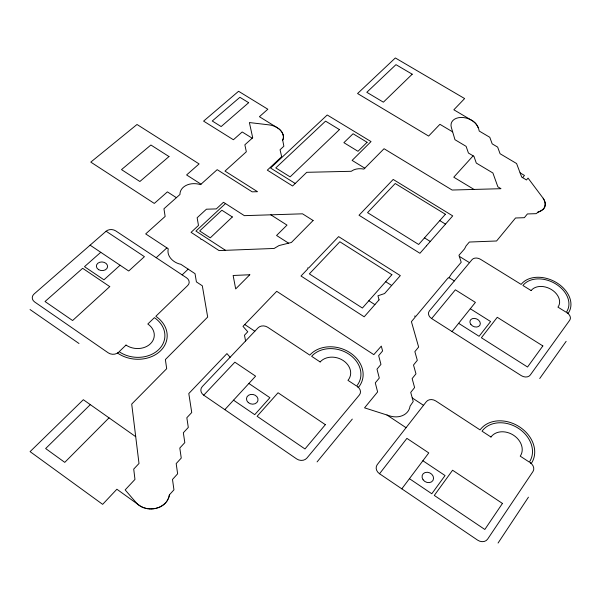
<?xml version="1.0" encoding="UTF-8"?>
<svg xmlns="http://www.w3.org/2000/svg" width="601" height="601" viewBox="0 0 601 601"><rect width="100%" height="100%" fill="white"/><g stroke="black" fill="none" stroke-linecap="round" stroke-linejoin="round"><path stroke-width="0.9" d="M545.19 204.64C545.385 210.215 539.052 210.831 536.152 213.663L527.408 213.948L524.35 217.69L515.538 217.99L496.584 240.986L469.343 242.038L466.068 245.914L464.55 248.874L458.961 255.252L461.215 262.254L451.576 273.748L448.872 277.97L448.008 278.015L415.787 316.442L414.758 315.946L415.126 317.223L411.415 321.655L418.634 347.04L414.87 351.653L417.312 360.322L413.511 365.017L415.967 373.83L412.136 378.6L414.6 387.555L410.731 392.415L413.218 401.506L410.055 406.171A17.174 13.943 22.6 0 1 389.748 415.907L364.552 407.846L377.608 391.927L375.294 382.882L379.291 378.044L376.992 369.142L380.951 364.394L378.66 355.619L382.582 350.961L381.304 346.108L373.814 354.65L276.723 291.312L242.992 326.366L247.77 331.775L244.479 335.215L245.576 340.985M545.152 205.211L545.182 203.589M283.334 138.268L283.229 138.696M283.387 137.682L283.432 137.238M169.384 495.014L169.234 495.81M544.972 206.113L545.054 205.655M283.109 139.192L282.928 139.68M169.031 496.606L168.791 497.388M544.791 206.639L544.619 207.112M168.498 498.154L168.167 498.913M282.71 140.228L283.867 146.216L280.051 149.762L281.681 156.726L267.317 170.143L292.597 185.994L306.743 172.314L351.247 171.293C354.83 168.633 359.631 168.235 363.898 169.099L384.039 148.717L452.117 190.036L500.986 188.691L497.868 186.821L492.903 172.998L476.3 163.066L473.926 156.305L468.442 153.037L466.106 146.351L454.972 139.71L451.328 127.404A14.221 9.608 19.2 0 1 456.257 118.337A14.221 9.608 19.2 0 1 470.883 119.862C475.271 122.026 478.404 126.225 479.237 131.056L489.792 137.291L492.196 143.864L497.643 147.095L500.092 153.743L516.59 163.532L521.706 177.115L526.484 179.962L528.054 178.099L543.544 198.796L544.949 202.034L545.22 204.175M167.792 499.649L167.386 500.37M544.183 207.969L544.393 207.563M282.53 140.551C285.212 135.631 281.418 129.974 277.046 127.585A14.875 10.487 12.2 0 0 268.97 124.865L249.385 122.551L252.705 137.749L244.855 144.803L246.335 151.768L224.984 171.097L257.506 191.689L252.157 191.832L217.186 169.662L200.524 184.642A15.739 11.607 9.1 0 0 179.969 193.86L179.984 194.469L163.945 208.772L165.14 216.435L145.69 233.909L168.265 248.784C166.349 256.514 173.839 262.983 180.826 264.29L195.032 273.665L196.414 281.899L202.327 285.806L207.676 317.058L165.373 359.548L166.687 368.676L131.709 404.082L139.004 463.484L133.722 469.08L134.962 479.418L125.158 489.898L135.834 502.286C144.931 513.592 166.958 509.979 169.414 494.841L173.944 489.83L172.502 479.448L177.633 473.806L176.183 463.596L181.254 458.075L179.797 448.038L184.808 442.621L183.343 432.75L188.301 427.439L186.836 417.733L191.734 412.519L188.804 393.535L226.938 353.591L230.115 357.264M166.928 501.076L166.432 501.76M498.064 543.041L528.444 497.162M543.86 208.434L543.559 208.847M539.721 378.51L566.142 341.338M401.814 488.831L428.776 452.914L406.915 438.369L379.539 473.753L477.607 540.141A7.723 6.438 33.9 0 0 487.636 539.12L532.982 471.507A7.385 5.89 31.7 0 0 530.082 462.59L531.314 463.401A30.636 24.423 29.9 0 0 519.542 426.898A30.636 24.423 29.9 0 0 480.071 429.91L435.83 400.987A7.144 5.74 24.8 0 0 426.364 401.671L377.285 464.588A7.452 6.273 24.7 0 0 379.539 473.753M452.035 331.549L475.406 302.393L455.363 289.817L431.646 318.56L521.285 375.64A6.942 5.304 27.4 0 0 530.27 375.032L569.748 320.175A6.671 4.883 26.8 0 0 566.961 312.708L568.088 313.406A27.729 20.261 25.6 0 0 556.736 282.763A27.729 20.261 25.6 0 0 521.142 284.401L480.53 259.309A6.491 4.755 22.3 0 0 472.003 259.677L429.384 310.927A6.746 5.161 21.9 0 0 431.646 318.56M165.899 502.421L165.335 503.06M317.08 461.906L352.299 419.085M522.607 177.656L524.47 175.454L520.098 172.855M473.13 155.832L453.778 177.205L474.024 189.435M224.834 409.657L255.598 376.158L234.848 362.178L203.731 395.18L296.646 458.916A7.452 6.371 17.9 0 0 306.901 458.075L359.383 394.97A7.137 5.822 19.8 0 0 357.31 386.533L358.481 387.307A29.719 24.085 18.1 0 0 350.09 352.757A29.719 24.085 18.1 0 0 309.8 355.108L267.745 327.29A7.002 5.604 13 0 0 258.084 327.815L202.327 386.518A7.325 6.093 9.5 0 0 203.731 395.18M542.883 209.576L543.206 209.231M109.029 417.845L64.758 462.364L45.646 448.541L90.315 404.631M164.727 503.668L164.088 504.254M182.156 274.89L188.181 269.143M225.488 203.574L195.926 231.085L225.495 250.324M156.215 257.709L166.875 247.867M120.08 265.229L103.95 279.818L84.493 266.671L100.765 252.3M106.107 231.227L34.099 293.987A7.302 5.679 0.1 0 0 34.7 302.01L108.233 352.84A7.34 5.935 3.2 0 0 118.585 352.239L117.653 353.14A30.381 24.423 5 0 0 160.444 350.901A30.381 24.423 5 0 0 155.817 316.291L187.76 285.445A6.934 5.401 8.1 0 0 186.505 277.775L115.753 230.904A6.874 5.191 4.9 0 0 106.107 231.227L144.413 256.665L128.712 271.013L90.112 245.17M542.057 210.267L542.433 209.959M163.419 504.81L162.721 505.336M161.985 505.824L161.226 506.29M541.125 210.868L541.546 210.598M160.437 506.718L159.633 507.109M540.089 211.379L540.554 211.146M158.799 507.462L157.95 507.785M538.969 211.792L539.473 211.605M157.086 508.07L156.2 508.318M538.308 211.958L537.7 212.108M155.298 508.521L154.397 508.686M153.473 508.814L152.549 508.897M151.625 508.942L150.693 508.949M149.762 508.912L148.83 508.837M147.906 508.716L146.99 508.566M146.081 508.363L145.187 508.13M144.3 507.853L143.436 507.544M142.587 507.191L141.753 506.808M140.95 506.388L140.168 505.937M452.651 131.874L439.917 124.302L428.626 136.066L357.565 93.531L395.345 57.959L464.626 98.564L453.853 109.788L471.838 120.41M364.807 168.182L352.118 160.399L371.035 141.588L327.229 114.994L270.555 168.025L295.211 183.463M439.767 220.605L445.491 224.128M459.307 256.342L469.516 262.667M424.494 237.868L430.286 241.467M252.21 138.2L242.188 131.965L233.406 139.755L203.589 121.117L238.589 91.277L267.836 109.224L259.407 116.707L277.7 128.013M449.082 277.632L454.333 280.922M470.305 308.764L490.589 321.535L479.095 336.297L458.631 323.315M385.692 281.696L391.664 285.49M270.833 214.82L287 225.112L276.565 235.479L288.57 243.165M472.409 120.771L472.964 121.147M201.035 184.176L186.603 174.944L199.096 163.923L137.013 124.482L90.789 162.112L154.299 203.431L167.409 191.869L176.386 197.669M368.849 300.748L374.881 304.617M139.417 505.441L116.879 489.229L102.643 504.352L30.08 451.629L83.336 399.71L135.713 436.679M412.233 397.93L423.51 405.329M386.961 415.013L406.066 427.694M244.757 324.532L254.839 331.226M422.894 460.749L445.056 475.549L431.803 493.744L409.431 478.674M278.263 128.389L278.789 128.794M248.889 383.468L269.909 397.689L254.734 414.66L233.534 400.191M30.05 309.545L78.994 343.502M473.49 121.537L474.001 121.943M279.307 129.207L279.788 129.643M474.49 122.364L474.955 122.799M280.254 130.086L280.675 130.552M475.399 123.243L475.819 123.693M281.088 131.018L281.456 131.506M476.202 124.159L476.57 124.632M281.809 131.995L282.109 132.49M543.154 198.225L543.507 198.743M476.901 125.113L477.209 125.594M282.402 133.001L282.635 133.512M543.815 199.277L544.108 199.81M477.487 126.09L477.735 126.578M544.348 200.351L544.589 200.892M282.861 134.031L283.033 134.549M477.945 127.081L478.133 127.577M544.761 201.433L544.927 201.974M283.191 135.075L283.289 135.601M545.039 202.514L545.137 203.055M283.379 136.119L283.409 136.645M502.444 503.435L484.827 529.473L434.298 495.427L452.583 470.23L502.444 503.435M542.853 345.928L527.543 367.016L481.386 337.747L497.252 317.298L542.853 345.928M325.351 424.667L304.985 448.962L257.1 416.275L278.053 392.769L325.351 424.667M379.058 299.861L364.191 316.802L301.003 276.009L307.862 268.827L307.659 267.978L308.764 267.881L338.611 236.614L400.326 275.611L384.595 293.551L377.961 295.782L379.058 299.861M426.455 245.832L419.926 253.276L359.022 215.241L393.189 179.451L452.718 215.894L426.455 245.832M391.882 274.702L362.395 308.035L309.35 273.876L339.85 241.767L391.882 274.702M445.386 214.256L418.657 244.472L367.549 212.641L395.218 183.508L445.386 214.256M313.106 220.499L291.387 242.481L279.022 245.561L274.146 248.453L219.034 250.572L201.989 239.461L200.944 239.468L200.809 238.695L191.065 232.347L198.488 225.458L197.143 217.757L206.428 209.201L216.322 208.908L223.467 202.274L244.359 215.654L302.528 213.821L313.106 220.499M249.798 274.755L235.69 288.923L233.135 275.483L249.798 274.755M367.098 142.287L358.001 151.302L343.885 142.677L353.065 133.753L367.098 142.287M412.218 74.201L383.378 102.185L366.805 92.291L395.961 64.653L412.218 74.201M126.007 345.072L119.141 351.698A28.067 22.56 5 0 0 158.672 349.624A28.067 22.56 5 0 0 154.397 317.659L147.816 324.014A17.361 13.951 5 0 1 150.43 343.772A17.361 13.951 5 0 1 126.007 345.072M339.467 129.606L290.11 176.874L275.776 167.912L325.562 121.139L339.467 129.606M232.354 216.969L210.275 237.853L199.66 230.949L221.867 210.23L232.354 216.969M109.758 286.609L72.601 320.536L45.03 301.529L82.66 268.294L109.758 286.609M248.664 102.688L221.16 126.563L212.258 121.004L239.889 97.294L248.664 102.688M168.994 156.553L139.868 181.51L121.507 169.61L150.896 145.006L168.994 156.553M531.126 290.568L522.915 285.498A25.61 18.714 25.6 0 1 555.805 283.965A25.61 18.714 25.6 0 1 566.285 312.287L557.953 307.141A15.844 11.577 25.6 0 0 551.5 289.584A15.844 11.577 25.6 0 0 531.126 290.568M490.964 437.025L482.01 431.172A28.3 22.568 29.9 0 1 518.483 428.37A28.3 22.568 29.9 0 1 529.346 462.109L520.241 456.159A17.504 13.958 29.9 0 0 513.562 435.237A17.504 13.958 29.9 0 0 490.964 437.025M320.145 361.952L311.634 356.318A27.458 22.252 18.1 0 1 348.873 354.132A27.458 22.252 18.1 0 1 356.611 386.067L347.964 380.35A16.986 13.763 18.1 0 0 343.224 360.547A16.986 13.763 18.1 0 0 320.145 361.952M248.288 402.572A5.837 4.868 12.9 0 0 257.889 400.762A5.837 4.868 12.9 0 0 250.579 394.459A5.837 4.868 12.9 0 0 248.288 402.572M470.914 324.517A5.401 4.094 23.9 0 0 479.883 325.239A5.401 4.094 23.9 0 0 474.557 318.402A5.401 4.094 23.9 0 0 470.914 324.517M423.066 479.756A5.972 4.973 27.9 0 0 433.02 480.349A5.972 4.973 27.9 0 0 427.319 472.258A5.972 4.973 27.9 0 0 423.066 479.756M98.684 269.691A5.619 4.327 4 0 0 107.564 266.889A5.619 4.327 4 0 0 99.698 262.261A5.619 4.327 4 0 0 98.684 269.691"/></g></svg>
